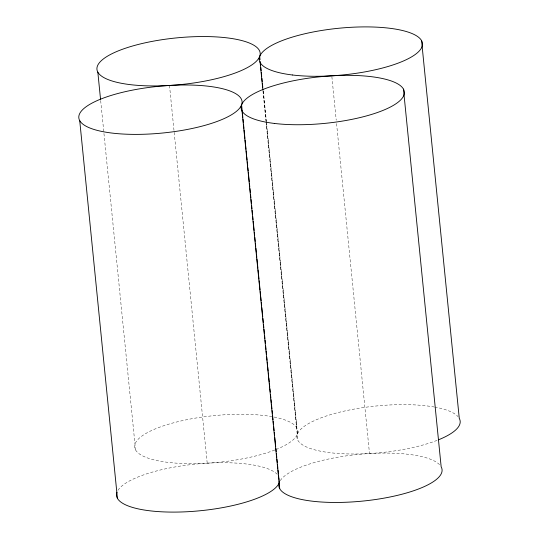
<?xml version="1.0" encoding="UTF-8"?>
<svg xmlns="http://www.w3.org/2000/svg" width="539" height="539" viewBox="0 0 539 539"><rect width="100%" height="100%" fill="white"/><g stroke="black" fill="none" stroke-linecap="round" stroke-linejoin="round"><path stroke-width="0.4" stroke-dasharray="2.69 2.02" d="M331.876 76.659L336.228 120.21M336.558 123.559L369.498 453.535M263.376 91.354L296.982 428.027M263.133 90.754L266.138 120.904M266.226 121.747L297.407 434.138M262.965 90.997L265.976 121.147M266.057 121.989L297.824 440.242M169.502 85.465L207.205 463.183M100.678 100.645L135.538 449.883M117.96 490.315A82.022 23.433 -5.7 0 1 195.462 464.126A82.022 23.433 -5.7 0 1 277.154 474.226M279.687 478.699A82.022 23.433 -5.7 0 1 279.546 481.799M280.253 480.673A82.022 23.433 -5.7 0 1 360.962 454.175A82.022 23.433 -5.7 0 1 440.821 466.262M274.728 450.031A82.022 23.433 -5.7 0 1 137.775 452.632A82.022 23.433 -5.7 0 1 235.644 414.316A82.022 23.433 -5.7 0 1 275.517 449.721M437.021 440.39A82.022 23.433 -5.7 0 1 322.106 451.493A82.022 23.433 -5.7 0 1 319.034 418.648A82.022 23.433 -5.7 0 1 433.895 406.938M434.724 407.086A82.022 23.433 -5.7 0 1 458.069 416.687"/><path stroke-width="0.81" d="M421.572 40.668L459.275 418.385A82.022 23.433 -5.7 0 1 438.578 439.77M403.462 89.117L441.165 466.835A82.022 23.433 -5.7 0 1 362.06 501.149A82.022 23.433 -5.7 0 1 279.296 482.58A82.022 23.433 -5.7 0 1 189.095 511.626A82.022 23.433 -5.7 0 1 117.003 492.228M259.704 56.42A82.022 23.433 -5.7 0 1 130.142 84.63A82.022 23.433 -5.7 0 1 145.826 42.675A82.022 23.433 -5.7 0 1 259.704 56.42L260.041 59.768M260.202 61.446L260.62 65.63M260.788 67.308L261.125 70.656M261.294 72.334L261.711 76.518M261.88 78.195L262.21 81.544M262.378 83.222L262.796 87.406M260.128 62.524L262.884 90.161M241.593 104.862A82.022 23.433 -5.7 0 1 112.038 133.079A82.022 23.433 -5.7 0 1 127.716 91.118A82.022 23.433 -5.7 0 1 241.593 104.862L242.267 111.566M242.429 113.237L242.846 117.428M243.015 119.106L243.352 122.454M243.52 124.125L243.938 128.316M244.106 129.993L244.436 133.342M244.605 135.013L244.942 138.368M245.104 140.039L245.521 144.23M245.69 145.901L246.027 149.256M246.195 150.927L246.613 155.117M246.781 156.788L247.111 160.144M247.28 161.815L247.697 166.005M247.866 167.676L248.196 171.031M248.364 172.702L249.287 181.919M249.456 183.59L249.786 186.939M249.955 188.616L250.372 192.8M250.541 194.478L250.878 197.826M251.039 199.504L251.457 203.688M251.625 205.366L251.962 208.714M252.131 210.392L252.548 214.576M252.71 216.254L253.047 219.602M253.215 221.28L254.132 230.49M254.3 232.168L254.637 235.516M254.806 237.194L255.223 241.378M255.392 243.055L255.722 246.404M255.89 248.081L256.308 252.265M256.476 253.943L256.807 257.292M256.975 258.969L257.898 268.179M258.066 269.857L258.983 279.067M259.151 280.745L260.067 289.955M260.236 291.633L260.573 294.981M260.741 296.652L261.159 300.843M261.321 302.52L261.658 305.869M261.826 307.54L262.742 316.757M262.911 318.428L263.328 322.618M263.497 324.289L263.834 327.645M263.995 329.316L264.42 333.506M264.582 335.177L264.918 338.532M265.087 340.203L265.417 343.559M265.673 346.065L266.003 349.42M266.172 351.091L266.509 354.44M266.758 356.953L267.095 360.308M267.256 361.979L267.593 365.327M267.762 367.005L268.179 371.196M268.348 372.867L268.678 376.215M268.846 377.893L269.264 382.084M269.433 383.755L269.769 387.103M269.931 388.781L270.268 392.129M270.517 394.642L270.854 397.991M271.023 399.668L271.353 403.017M271.521 404.695L271.939 408.879M272.107 410.556L272.444 413.905M272.606 415.582L273.024 419.766M273.192 421.444L273.529 424.793M273.697 426.47L274.115 430.654M274.284 432.332L274.614 435.68M274.782 437.358L275.705 446.568M275.867 448.246L276.204 451.594M276.372 453.272L276.79 457.456M276.958 459.134L277.289 462.482M277.457 464.16L277.875 468.344M278.043 470.021L278.38 473.37M278.542 475.048L278.959 479.232M279.128 480.909L279.296 482.58M242.018 110.973L279.721 488.684M97.835 72.165L100.591 99.803M79.725 120.615L117.428 498.332M274.324 123.431A82.022 23.433 -5.7 0 0 403.886 95.221A82.022 23.433 -5.7 0 0 290.009 81.477A82.022 23.433 -5.7 0 0 274.324 123.431M292.434 74.988A82.022 23.433 -5.7 0 0 421.997 46.772A82.022 23.433 -5.7 0 0 308.119 33.027A82.022 23.433 -5.7 0 0 292.434 74.988"/></g></svg>
